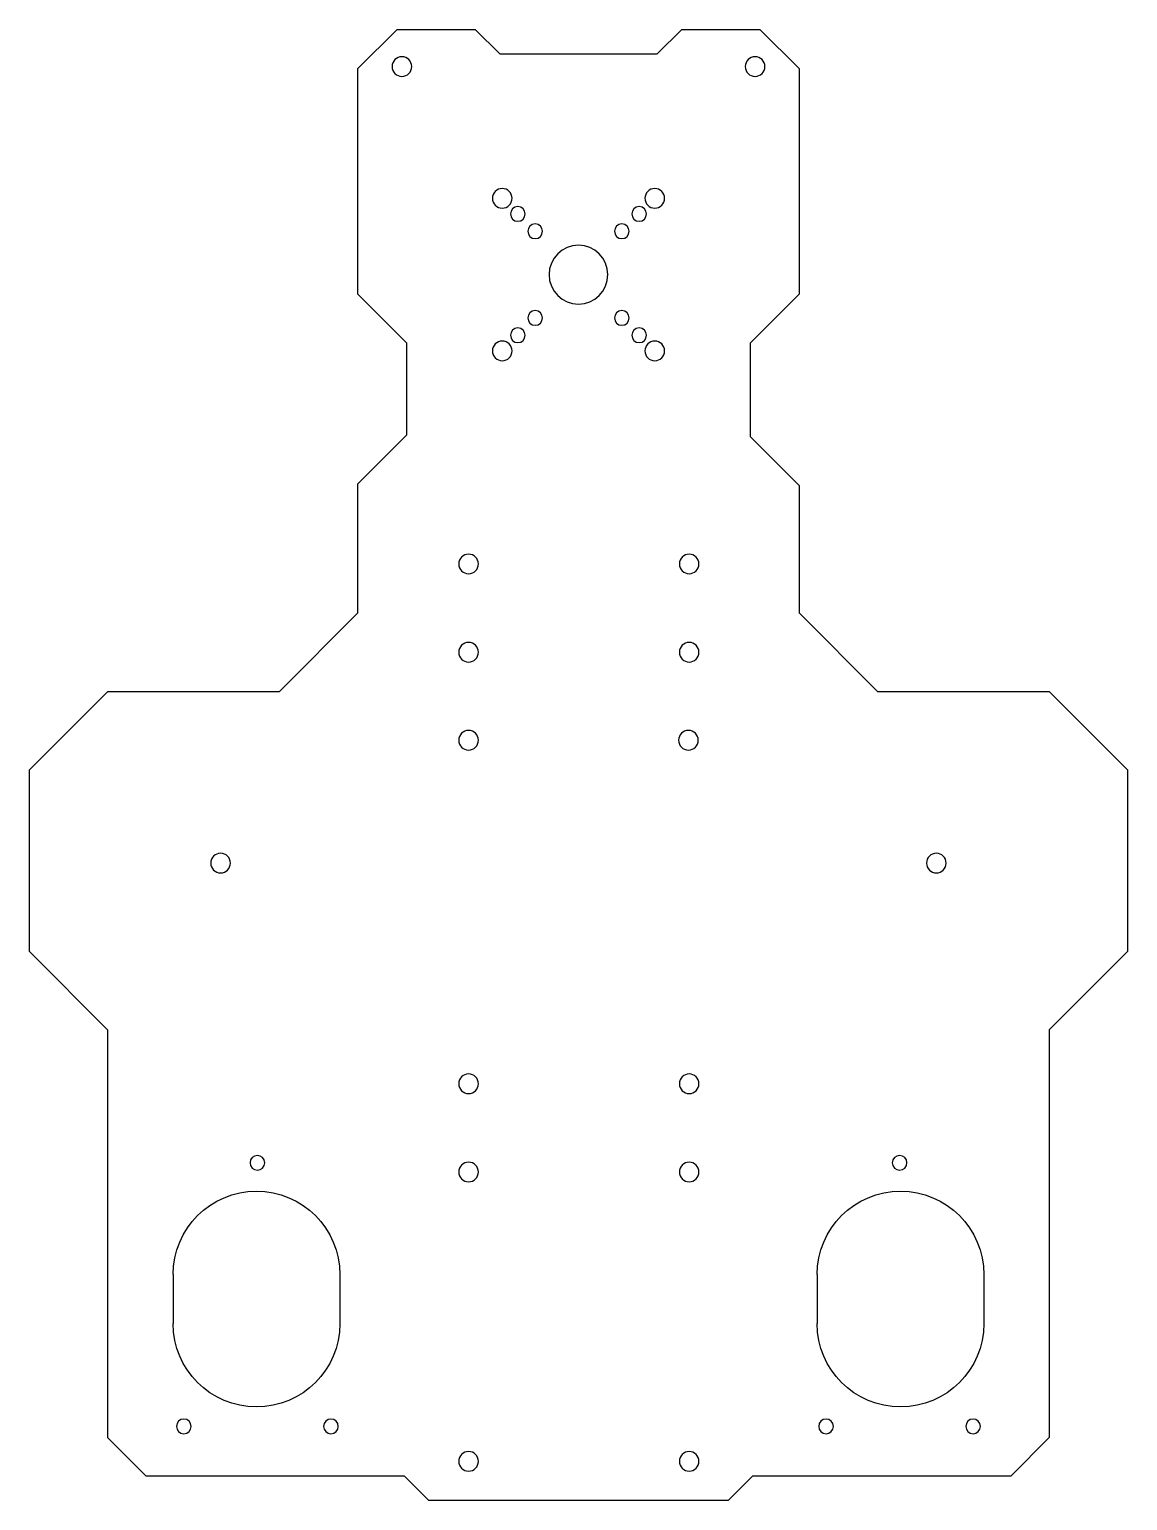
# Model space of a CAD drawing. Header units: millimetres. Extents: x -106 to 118, y -130 to 170.
import ezdxf

# ---------------------------------------------------------------- set-up
doc = ezdxf.new("R2010")
doc.units = ezdxf.units.MM
doc.layers.add('Bot plate', color=7, linetype='Continuous')

msp = doc.modelspace()

# ---------------------------------------------------------------- linework, layer by layer
at = {"layer": 'Bot plate', "extrusion": (6.12323e-17, 0, -1)}
for p, q in [((-31.48, 170, 42.53), (-39.48, 162, 42.53)), ((-31.48, 170, 42.53), (-15.53, 170, 42.53)), ((-10.53, 165, 42.53), (-15.53, 170, 42.53)), ((21.58, 165, 42.53), (26.58, 170, 42.53)), ((26.58, 170, 42.53), (42.52, 170, 42.53)), ((50.52, 162, 42.53), (42.52, 170, 42.53)), ((-10.53, 165, 42.53), (21.58, 165, 42.53)), ((-39.48, 116, 42.53), (-39.48, 162, 42.53)), ((50.52, 162, 42.53), (50.52, 116, 42.53)), ((-29.48, 106, 42.53), (-39.48, 116, 42.53)), ((40.52, 106, 42.53), (50.52, 116, 42.53)), ((-29.48, 87.34, 42.53), (-29.48, 106, 42.53)), ((40.52, 106, 42.53), (40.52, 87, 42.53)), ((-29.48, 87.34, 42.53), (-39.48, 77.34, 42.53)), ((40.52, 87, 42.53), (50.52, 77, 42.53)), ((-39.48, 51, 42.53), (-39.48, 77.34, 42.53)), ((50.52, 77, 42.53), (50.52, 51, 42.53)), ((-39.48, 51, 42.53), (-55.48, 35, 42.53)), ((66.52, 35, 42.53), (50.52, 51, 42.53)), ((-106.48, 19, 42.53), (-90.48, 35, 42.53)), ((-90.48, 35, 42.53), (-55.48, 35, 42.53)), ((66.52, 35, 42.53), (101.52, 35, 42.53)), ((117.52, 19, 42.53), (101.52, 35, 42.53)), ((-106.48, -18.03, 42.53), (-106.48, 19, 42.53)), ((117.52, 19, 42.53), (117.52, -18.03, 42.53)), ((-90.45, -34.06, 42.53), (-106.48, -18.03, 42.53)), ((101.55, -34, 42.53), (117.52, -18.03, 42.53)), ((-90.45, -117.23, 42.53), (-90.45, -34.06, 42.53)), ((101.55, -34, 42.53), (101.55, -117.17, 42.53)), ((-77.16, -83.91, 42.53), (-77.16, -93.91, 42.53)), ((-43.16, -83.91, 42.53), (-43.16, -93.91, 42.53)), ((54.21, -83.91, 42.53), (54.21, -93.91, 42.53)), ((88.21, -83.91, 42.53), (88.21, -93.91, 42.53)), ((-90.45, -117.23, 42.53), (-82.68, -125, 42.53)), ((101.55, -117.17, 42.53), (93.73, -125, 42.53)), ((-29.98, -125, 42.53), (-82.68, -125, 42.53)), ((-29.98, -125, 42.53), (-24.98, -130, 42.53)), ((41.02, -125, 42.53), (36.02, -130, 42.53)), ((93.73, -125, 42.53), (41.02, -125, 42.53)), ((36.02, -130, 42.53), (-24.98, -130, 42.53))]:
    msp.add_line(p, q, dxfattribs=at)
for centre, radius in [((30.5, 162.43, -42.53), 2), ((-41.55, 162.43, -42.53), 2), ((10.03, 135.56, -42.53), 2), ((-21.08, 135.56, -42.53), 2), ((6.85, 132.37, -42.53), 1.5), ((-17.9, 132.37, -42.53), 1.5), ((3.31, 128.84, -42.53), 1.5), ((-14.36, 128.84, -42.53), 1.5), ((-5.52, 120, -42.53), 6), ((3.31, 111.16, -42.53), 1.5), ((-14.36, 111.16, -42.53), 1.5), ((6.85, 107.63, -42.53), 1.5), ((-17.9, 107.63, -42.53), 1.5), ((10.03, 104.44, -42.53), 2), ((-21.08, 104.44, -42.53), 2), ((-28.1, 61, -42.53), 2), ((16.9, 61, -42.53), 2), ((16.9, 43, -42.53), 2), ((-28.1, 43, -42.53), 2), ((16.9, 25.05, -42.53), 2), ((-27.95, 25.05, -42.53), 2), ((67.48, 0, -42.53), 2), ((-78.52, 0, -42.53), 2), ((16.9, -45, -42.53), 2), ((-28.1, -45, -42.53), 2), ((59.98, -61.12, -42.53), 1.5), ((-71.02, -61.12, -42.53), 1.5), ((16.9, -63, -42.53), 2), ((-28.1, -63, -42.53), 2), ((74.98, -114.88, -42.53), 1.5), ((44.98, -114.88, -42.53), 1.5), ((-56.02, -114.88, -42.53), 1.5), ((-86.02, -114.88, -42.53), 1.5), ((16.9, -122, -42.53), 2), ((-28.1, -122, -42.53), 2)]:
    msp.add_circle(centre, radius, dxfattribs=at)
for centre, start, end in [((60.16, -83.91, -42.53), 0, 180), ((-71.21, -83.91, -42.53), 0, 180), ((60.16, -93.91, -42.53), 180, 360), ((-71.21, -93.91, -42.53), 180, 0)]:
    msp.add_arc(centre, 17, start, end, dxfattribs=at)

doc.saveas('drawing.dxf')
